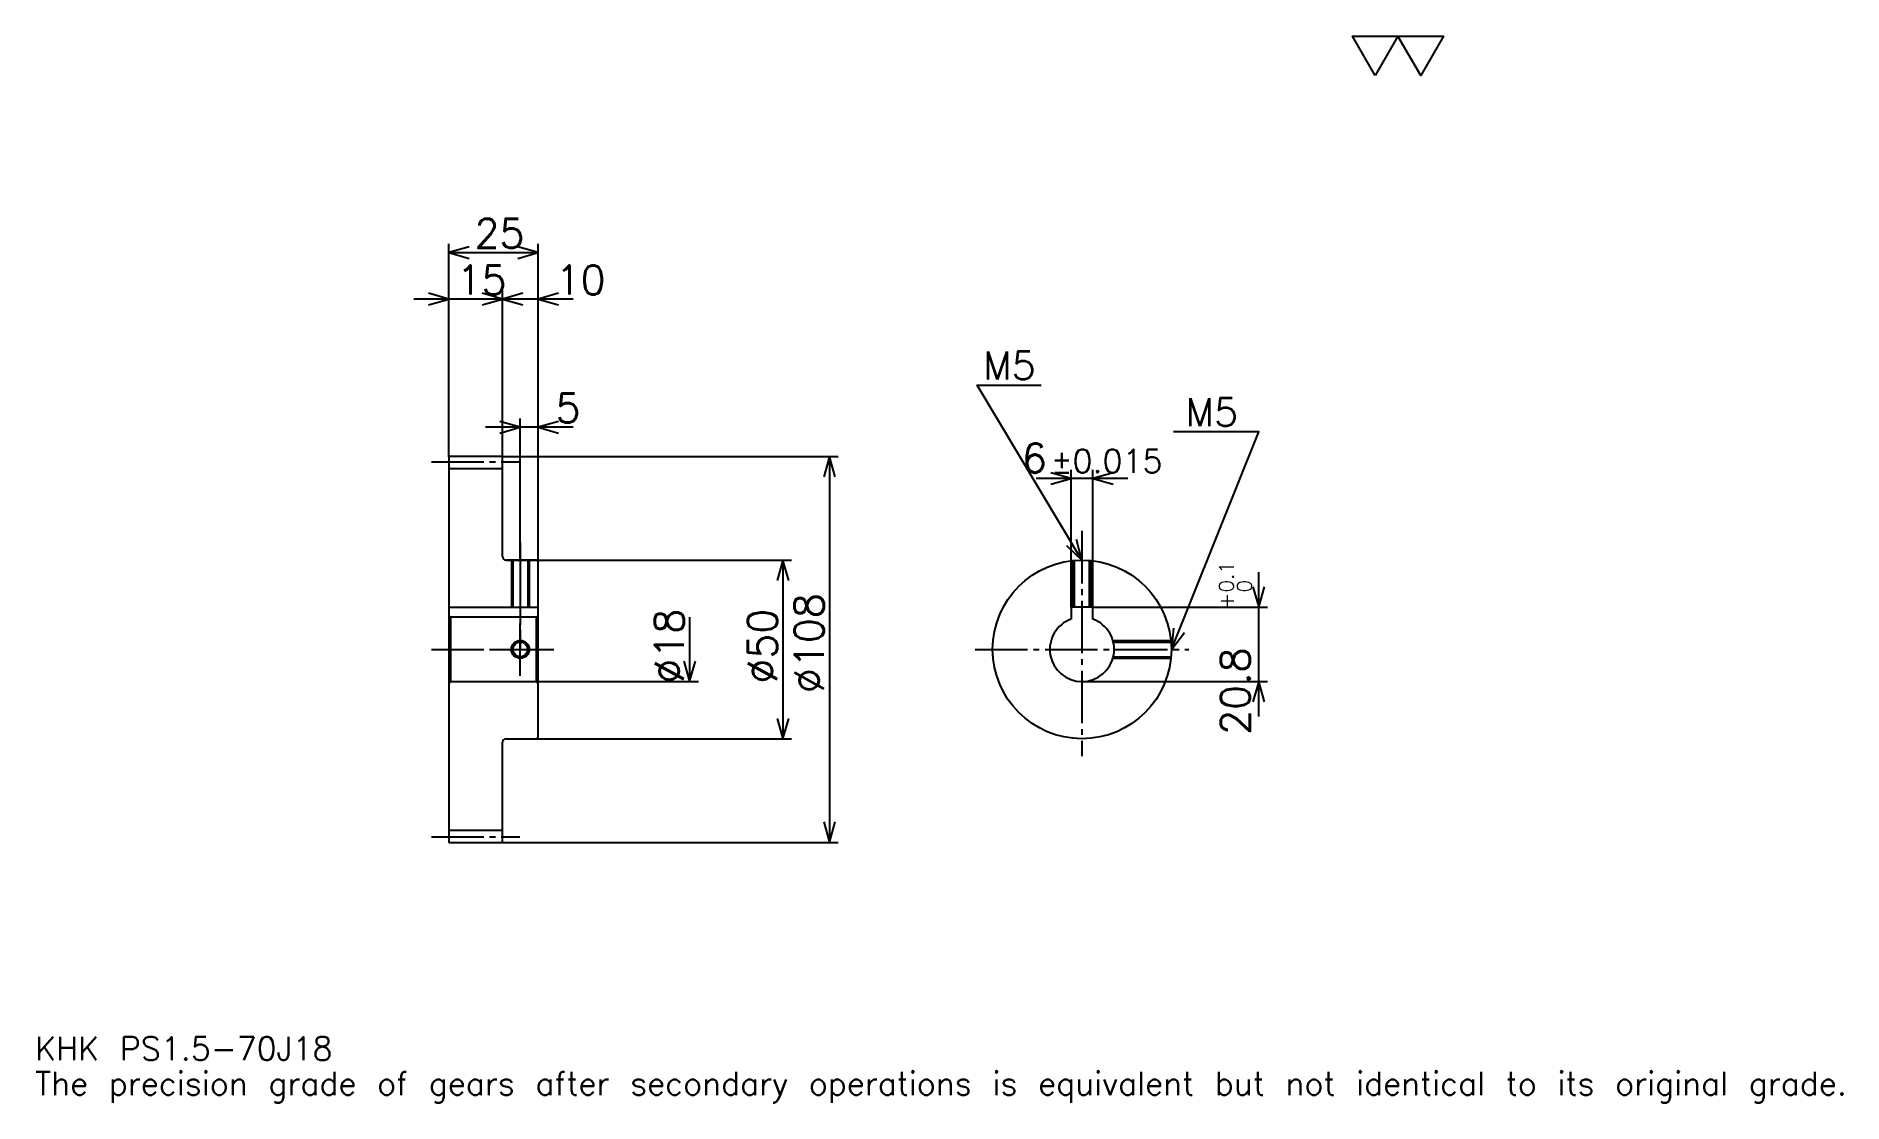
# Model space of a CAD drawing. Extents: x 17 to 522, y 6 to 304.
import ezdxf

# ---------------------------------------------------------------- set-up
doc = ezdxf.new("R2010")
doc.units = 0
doc.linetypes.add('DASHDOT', pattern=[19.565218, 14.673913, -1.630435, 1.630435, -1.630435])
doc.layers.get('0').update_dxf_attribs({"linetype": 'CONTINUOUS'})
doc.layers.add('DASHDOT', color=6, linetype='DASHDOT')
doc.styles.add('KANJI', font='TXT', dxfattribs={"bigfont": 'BIGFONT'})

msp = doc.modelspace()

# ---------------------------------------------------------------- linework, layer by layer
at = {"color": 5}
for p, q in [((132.065216, 186.880432), (132.065216, 246.391296)), ((132.065216, 243.945648), (157.065216, 243.945648)), ((157.065216, 186.880432), (157.065216, 246.391296)), ((147.065216, 186.880432), (147.065216, 233.347839)), ((156.847824, 230.902176), (122.282608, 230.902176)), ((166.847824, 230.902176), (137.282608, 230.902176)), ((152.065216, 186.880432), (152.065216, 197.478271)), ((166.847824, 195.032608), (142.282608, 195.032608)), ((132.065216, 186.780426), (132.065216, 186.880432)), ((146.96521, 186.880432), (157.065216, 186.880432)), ((147.065216, 186.780426), (147.065216, 186.880432)), ((152.065216, 157.880432), (152.065216, 186.880432)), ((152.065216, 157.880432), (152.065216, 186.880432)), ((157.065216, 186.880432), (241.032608, 186.880432)), ((157.065216, 157.380432), (157.065216, 186.880432)), ((238.586945, 186.880432), (238.586945, 78.880432)), ((306.239136, 144.680435), (306.239136, 183.152176)), ((312.239136, 144.680435), (312.239136, 183.152176)), ((322.021729, 180.706512), (296.456543, 180.706512)), ((148.065216, 157.880432), (157.065216, 157.880432)), ((157.065216, 157.880432), (227.989136, 157.880432)), ((225.543488, 157.880432), (225.543488, 107.880432)), ((358.695679, 114.097824), (358.695679, 154.463043)), ((199.456512, 141.880432), (199.456512, 123.880432)), ((312.239136, 144.680435), (361.141296, 144.680435)), ((157.065216, 123.880432), (201.902176, 123.880432)), ((309.239136, 123.880432), (361.141296, 123.880432)), ((148.065216, 107.880432), (157.065216, 107.880432)), ((157.065216, 107.880432), (227.989136, 107.880432)), ((146.96521, 78.880432), (157.065216, 78.880432)), ((157.065216, 78.880432), (241.032608, 78.880432))]:
    msp.add_line(p, q, dxfattribs=at)
at = {"color": 4}
for p, q in [((132.065216, 183.505432), (147.065216, 183.505432)), ((132.065216, 144.680435), (157.065216, 144.680435)), ((132.565216, 141.880432), (132.565216, 123.880432)), ((156.565216, 141.880432), (157.065216, 142.380432)), ((156.565216, 123.880432), (157.065216, 123.380432)), ((132.065216, 82.255432), (147.065216, 82.255432))]:
    msp.add_line(p, q, dxfattribs=at)
at = {"color": 7}
msp.add_lwpolyline([(391.304352, 293.478271), (384.945648, 304.5), (410.380432, 304.5), (404.021729, 293.478271), (397.663055, 304.5), (391.304352, 293.478271)], dxfattribs=at)
at = {"color": 5}
for points in [[(137.771744, 245.57608), (132.065216, 243.945648), (137.771744, 242.315216)], [(151.358688, 242.315216), (157.065216, 243.945648), (151.358688, 245.57608)], [(126.358696, 229.271744), (132.065216, 230.902176), (126.358696, 232.532608)], [(141.358688, 229.271744), (147.065216, 230.902176), (141.358688, 232.532608)], [(152.771744, 232.532608), (147.065216, 230.902176), (152.771744, 229.271744)], [(162.771744, 232.532608), (157.065216, 230.902176), (162.771744, 229.271744)], [(309.239136, 157.880432), (279.891296, 206.793472), (297.82608, 206.793472)], [(146.358688, 193.402176), (152.065216, 195.032608), (146.358688, 196.66304)], [(162.771744, 196.66304), (157.065216, 195.032608), (162.771744, 193.402176)], [(334.239136, 132.880432), (358.695648, 193.75), (334.891296, 193.75)], [(240.217377, 181.17392), (238.586945, 186.880432), (236.956512, 181.17392)], [(300.532593, 179.07608), (306.239136, 180.706512), (300.532593, 182.33696)], [(317.945679, 182.33696), (312.239136, 180.706512), (317.945679, 179.07608)], [(304.90506, 161.934875), (309.239136, 157.880432), (307.701233, 163.612579)], [(227.17392, 152.173904), (225.543488, 157.880432), (223.913055, 152.173904)], [(357.065247, 150.386948), (358.695679, 144.680435), (360.326111, 150.386948)], [(334.85376, 138.783401), (334.239136, 132.880432), (337.879517, 137.567688)], [(197.82608, 129.58696), (199.456512, 123.880432), (201.086945, 129.58696)], [(360.326111, 118.173912), (358.695679, 123.880432), (357.065247, 118.173912)], [(223.913055, 113.586952), (225.543488, 107.880432), (227.17392, 113.586952)], [(236.956512, 84.586952), (238.586945, 78.880432), (240.217377, 84.586952)]]:
    msp.add_lwpolyline(points, dxfattribs=at)
at = {"color": 4}
for points in [[(147.065216, 158.880432), (147.065216, 186.780426), (146.96521, 186.880432), (132.165222, 186.880432), (132.065216, 186.780426), (132.065216, 123.380432)], [(148.065216, 107.880432), (156.565216, 107.880432), (157.065216, 108.380432), (157.065216, 157.380432), (156.565216, 157.880432), (148.065216, 157.880432)], [(149.565216, 157.880432), (149.565216, 144.680435)], [(150.000214, 157.880432), (150.000214, 144.680435)], [(154.130219, 157.880432), (154.130219, 144.680435)], [(154.565216, 157.880432), (154.565216, 144.680435)], [(306.739136, 144.680435), (306.739136, 157.755112)], [(307.174133, 144.680435), (307.174133, 157.794998)], [(311.304138, 144.680435), (311.304138, 157.794998)], [(311.739136, 144.680435), (311.739136, 157.755112)], [(132.065216, 123.380432), (132.565216, 123.880432), (156.565216, 123.880432), (156.565216, 141.880432), (132.565216, 141.880432), (132.065216, 142.380432)], [(312.239136, 141.365707), (312.239136, 144.680435), (306.239136, 144.680435), (306.239136, 141.365707)], [(317.884949, 135.380432), (334.113831, 135.380432)], [(317.999023, 134.945435), (334.153687, 134.945435)], [(317.884949, 130.380432), (334.113831, 130.380432)], [(317.999023, 130.81543), (334.153687, 130.81543)], [(132.065216, 123.380432), (132.065216, 78.980431), (132.165222, 78.880432), (146.96521, 78.880432), (147.065216, 78.980431), (147.065216, 106.880432)]]:
    msp.add_lwpolyline(points, dxfattribs=at)
for centre, radius in [((309.239136, 132.880432), 25), ((152.065216, 132.880432), 2.065)]:
    msp.add_circle(centre, radius, dxfattribs=at)
at = {"color": 7}
msp.add_circle((152.065216, 132.880432), 2.5, dxfattribs=at)
at = {"color": 4}
for centre, radius, start, end in [((148.065216, 158.880432), 1, 180, 270), ((309.239136, 132.880432), 9, 109.47122094, 70.52877906), ((148.065216, 106.880432), 1, 90, 180)]:
    msp.add_arc(centre, radius, start, end, dxfattribs=at)
at = {"layer": 'DASHDOT', "color": 7}
for p, q in [((127.173912, 185.380432), (151.956512, 185.380432)), ((309.239136, 166.032608), (309.239136, 102.989128)), ((152.065216, 157.880432), (152.065216, 132.880432)), ((127.173912, 132.880432), (161.956512, 132.880432)), ((279.347839, 132.880432), (339.130432, 132.880432)), ((127.173912, 80.380432), (151.956512, 80.380432))]:
    msp.add_line(p, q, dxfattribs=at)
for points in [[(152.065216, 162.771729), (152.065216, 139.789124)], [(152.065216, 125.489128), (152.065216, 140.271744)], [(144.67392, 132.880432), (159.456512, 132.880432)]]:
    msp.add_lwpolyline(points, dxfattribs=at)

# ---------------------------------------------------------------- texts
at = {"color": 7, "style": 'KANJI'}
for s, height, p in [('25', 8.152174, (139.266296, 245.25)), ('15', 8.152174, (134.266296, 232.206512)), ('10', 8.152174, (161.956512, 232.206512)), ('M5', 7.826087, (281.521729, 208.42392)), ('5', 8.152174, (161.956512, 196.33696)), ('M5', 7.826087, (338.152161, 195.380432)), ('6', 8.152174, (292.411438, 182.33696)), ('%%p0.015', 6.521739, (300.481079, 182.33696)), ('KHK PS1.5-70J18', 6.521739, (16.304348, 17.934782)), ('The precision grade of gears after secondary operations is equivalent but not identical to its original grade.', 6.521739, (16.304348, 8.152174))]:
    msp.add_text(s, height=height, dxfattribs=at).set_placement(p)
for s, height, p in [('0.1', 4.076087, (351.684814, 148.806717)), ('0', 4.076087, (356.739136, 148.806717)), ('%%c108', 8.152174, (236.956512, 120.652168)), ('+', 4.076087, (351.684814, 144.241501)), ('%%c18', 8.152174, (197.82608, 123.301628)), ('%%c50', 8.152174, (223.913055, 123.301628)), ('20.8', 8.152174, (356.25, 108.955658))]:
    msp.add_text(s, height=height, rotation=90, dxfattribs=at).set_placement(p)

doc.saveas('drawing.dxf')
